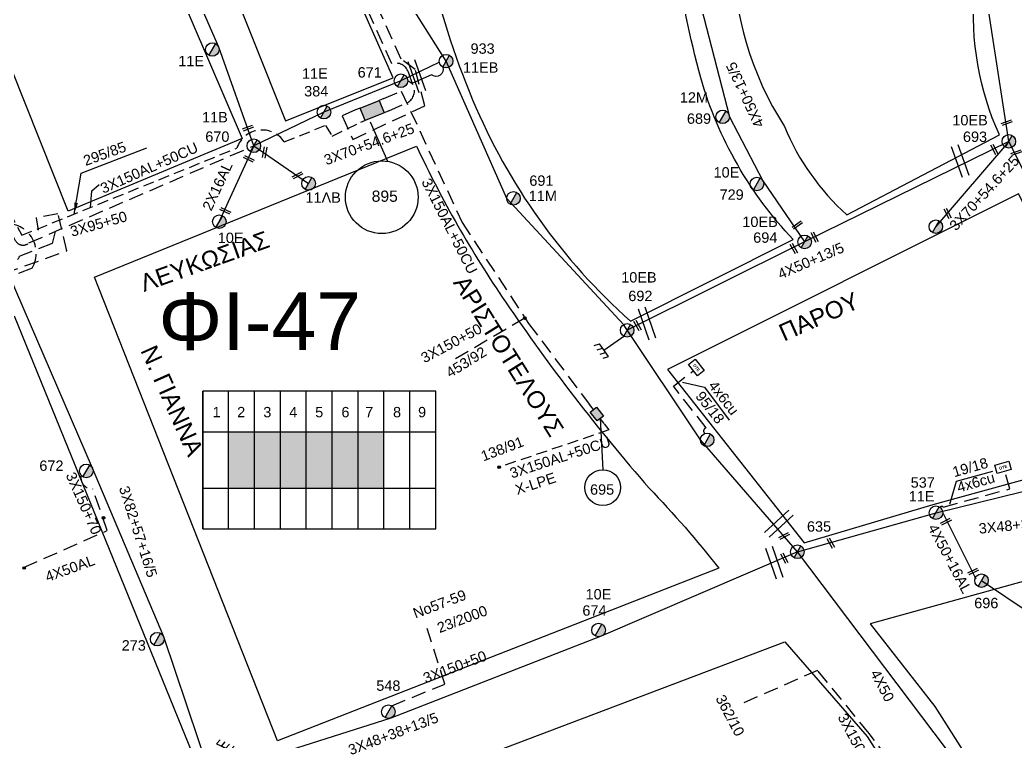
# Model space of a CAD drawing. Header units: millimetres. Extents: x 72 to 3039, y -786 to 786.
# Drawn here: x 477.8 to 650.9, y 369.4 to 494.9 of the extents above; entities that cross this region are included whole.
import ezdxf
from ezdxf.enums import TextEntityAlignment as Align

# ---------------------------------------------------------------- set-up
doc = ezdxf.new("R2010")
doc.units = ezdxf.units.MM
doc.linetypes.add('DASHED', pattern=[19.05, 12.7, -6.35])
for name, color, linetype in [('Link Box 2 Διευθύνσεων', 7, 'Continuous'), ('Link Box 4 Διευθύνσεων', 7, 'Continuous'), ('Pillar OTE', 7, 'Continuous'), ('Άγνωστα', 7, 'Continuous'), ('Ασφαλειοκιβώτια Χ.Τ 9 αναχωρήσεων', 7, 'Continuous'), ('Γείωση', 7, 'Continuous'), ('Γυμνά εναέρια ΧΤ (1Φ)   2x16AL', 7, 'Continuous'), ('Γυμνά εναέρια ΧΤ (3Φ)   4x35AL', 7, 'Continuous'), ('Γυμνά εναέρια ΧΤ (3Φ)   4x50AL', 7, 'Continuous'), ('Γυμνά εναέρια ΧΤ και ΦΟΠ (3Φ)   4x35+16AL', 7, 'Continuous'), ('Γυμνά εναέρια ΧΤ και ΦΟΠ (3Φ)   4x50+16AL', 7, 'Continuous'), ('Επιγραφές - Σχήματα', 7, 'Continuous'), ('Καλώδια ΧΤ   3x150+50AL', 7, 'DASHED'), ('Καλώδια ΧΤ   3x150+70 XLPE', 7, 'DASHED'), ('Καλώδια ΧΤ   3x150AL+50CU', 7, 'DASHED'), ('Καλώδια ΧΤ   3x95+50 AL XLPE', 7, 'DASHED'), ('Μηχανική τομή', 7, 'Continuous'), ('Στύλος ΦΜ', 7, 'Continuous'), ('Στύλος ΦΜ @ 1', 7, 'Continuous'), ('Συνδέσεις', 7, 'Continuous'), ('Συνεστραμμένα ΧΤ   3x70+54.6+25 AL', 7, 'SYN_LINE'), ('Τομή', 7, 'Continuous'), ('Υπόβαθρο ΔΕΗ', 7, 'Continuous'), ('Υπόγεια καλώδια Παροχών ΧΤ   4x50AL', 7, 'DASHED'), ('Υπόγεια καλώδια Παροχών ΧΤ   4x6', 7, 'DASHED')]:
    doc.layers.add(name, color=color, linetype=linetype)
doc.styles.get("Standard").update_dxf_attribs({"font": 'arial.ttf'})
doc.linetypes.add('SYN_LINE', pattern='A,0.5,-0.0001,["/\\/\\/\\/",Standard,S=0.1,R=0,X=0,Y=-0.05],-0.25', length=0.7501)
doc.dimstyles.new('ISO-25', dxfattribs={"dimtxt": 2.5, "dimasz": 2.5, "dimexe": 1.25, "dimexo": 0.625, "dimtad": 1, "dimtxsty": 'Standard', "dimcen": 2.5, "dimadec": 0, "dimazin": 0, "dimtfac": 1, "dimtmove": 0, "dimatfit": 3, "dimfxl": 1, "dimarcsym": 0})

# ---------------------------------------------------------------- blocks, each defined once
blk = doc.blocks.new('ΥΠΑΡΧΩΝ ΤΣΙΜΕΝΤΕΝΙΟΣ ΣΤΥΛΟΣ')
at = {"layer": 'Στύλος ΦΜ'}
blk.add_hatch(color=7, dxfattribs=at).paths.add_polyline_path([(-1.29, -2.28, 0.574793), (2.62, 0, 0.268822), (1.3, 2.27)])
at = {"layer": 'Στύλος ΦΜ', "color": 7}
blk.add_line((-1.29, -2.28), (1.3, 2.27), dxfattribs=at)
blk.add_circle((0, 0), 2.62, dxfattribs=at)
at = {"layer": 'Στύλος ΦΜ', "flags": 4}
for tag, p in [('ΑΡΙΘΜΟΣ', (-4.68, 8.05)), ('ΤΥΠΟΣ', (-4.91, 3.03))]:
    blk.add_attdef(tag, p, '', height=4, dxfattribs=at)
blk = doc.blocks.new('LINK BOX 4 ΑΝΑΧΩΡΗΣΕΩΝ')
at = {"layer": 'Link Box 4 Διευθύνσεων', "ltscale": 40}
blk.add_hatch(color=256, dxfattribs=at).paths.add_polyline_path([(-3.54, 0), (-3.54, -4.67), (3.54, -4.67), (3.54, 0)])
for p, q in [((-3.54, 0), (-5.33, 0)), ((5.33, 0), (3.54, 0)), ((-3.54, -4.67), (-5.33, -4.67)), ((5.33, -4.67), (3.54, -4.67))]:
    blk.add_line(p, q, dxfattribs=at)
blk.add_lwpolyline([(-3.54, -4.67), (-3.54, 0), (3.54, 0), (3.54, -4.67)], close=True, dxfattribs=at)
blk = doc.blocks.new('ΓΕΙΩΣΗ')
at = {"layer": 'Γείωση', "ltscale": 40}
for p, q in [((-2.34, 11.45), (-3, 9.45)), ((-0.34, 11.45), (-1, 9.45)), ((0, 9.45), (0, 0)), ((1.66, 11.45), (1, 9.45)), ((3.66, 11.45), (3, 9.45))]:
    blk.add_line(p, q, dxfattribs=at)
blk.add_lwpolyline([(-3, 9.45), (3, 9.45)], dxfattribs=at)
blk = doc.blocks.new('LINK BOX 2 ΑΝΑΧΩΡΗΣΕΩΝ')
at = {"layer": 'Link Box 2 Διευθύνσεων', "ltscale": 40}
blk.add_hatch(color=256, dxfattribs=at).paths.add_polyline_path([(-2.02, 1.29), (-2.02, -1.45), (1.89, -1.45), (1.89, 1.29)])
for p, q in [((-2.02, -0.08), (-4.26, -0.08)), ((4.12, -0.08), (1.89, -0.08))]:
    blk.add_line(p, q, dxfattribs=at)
blk.add_lwpolyline([(-2.02, -1.45), (-2.02, 1.29), (1.89, 1.29), (1.89, -1.45)], close=True, dxfattribs=at)
blk = doc.blocks.new('ΜΗΧΑΝΙΚΗ ΤΟΜΗ')
at = {"layer": 'Μηχανική τομή', "ltscale": 40}
for p, q in [((-1.89, 0.78), (1.89, 0.78)), ((1.89, 0), (-1.89, 0))]:
    blk.add_line(p, q, dxfattribs=at)
blk = doc.blocks.new('ΤΟΜΗ')
at = {"layer": 'Τομή', "ltscale": 40}
for p, q in [((-5.68, 0), (5.68, 0)), ((5.68, -2.33), (-5.68, -2.33))]:
    blk.add_line(p, q, dxfattribs=at)
blk = doc.blocks.new('ΑΣΦΑΛΕΙΟΚΙΒΩΤΙΟ ΥΠΟΣΤΑΘΜΟΥ 9A ΑΝΑΧΩΡΗΣΕΩΝ')
at = {"layer": 'Ασφαλειοκιβώτια Χ.Τ 9 αναχωρήσεων', "ltscale": 40}
for p, q in [((0, 0), (0, 23.91)), ((4.5, 0), (4.5, 23.91)), ((9, 0), (9, 23.91)), ((13.5, 0), (13.5, 23.91)), ((18, 0), (18, 23.91)), ((22.5, 0), (22.5, 23.91)), ((27, 0), (27, 23.91)), ((31.5, 0), (31.5, 23.91)), ((36, 0), (36, 23.91)), ((0, 16.87), (40.5, 16.87)), ((0, 7.04), (40.5, 7.04))]:
    blk.add_line(p, q, dxfattribs=at)
at = {"layer": 'Ασφαλειοκιβώτια Χ.Τ 9 αναχωρήσεων'}
blk.add_lwpolyline([(40.5, 0), (40.5, 23.91), (0, 23.91), (0, 0)], close=True, dxfattribs=at)
for s, p in [('1', (1.71, 19.38)), ('2', (5.99, 19.38)), ('3', (10.53, 19.38)), ('4', (15.04, 19.38)), ('5', (19.55, 19.38)), ('6', (24.11, 19.38)), ('7', (28.24, 19.38)), ('8', (33.08, 19.38)), ('9', (37.43, 19.38))]:
    blk.add_text(s, height=1.8, dxfattribs=at).set_placement(p)
at = {"layer": 'Ασφαλειοκιβώτια Χ.Τ 9 αναχωρήσεων', "ltscale": 40}
for tag, height, rotation, p in [('ΟΝΟΜΑ', 2.5, 0.6514, (19.14, 25.35)), ('ΚΕΙΜΕΝΟ 1', 1, 90, (2.42, 3.84)), ('ΚΕΙΜΕΝΟ 2', 1, 90, (6.78, 3.84)), ('ΚΕΙΜΕΝΟ 3', 1, 90, (11.38, 3.84)), ('ΚΕΙΜΕΝΟ 4', 1, 90, (15.86, 3.84)), ('ΚΕΙΜΕΝΟ 5', 1, 90, (20.28, 3.84)), ('ΚΕΙΜΕΝΟ 6', 1, 90, (24.74, 3.84)), ('ΚΕΙΜΕΝΟ 7', 1, 90, (29.28, 3.84)), ('ΚΕΙΜΕΝΟ 8', 1, 90, (33.65, 3.84)), ('ΚΕΙΜΕΝΟ 9', 1, 90, (38.21, 3.84)), ('ΣΧ', 1, 0.6514, (20.24, -0.85))]:
    blk.add_attdef(tag, text='', height=height, rotation=rotation, dxfattribs=at).set_placement(p, align=Align.MIDDLE_CENTER)
blk = doc.blocks.new('_ΣΥΝΔΕΣΗ')
at = {"layer": 'Συνδέσεις', "linetype": 'SYN_LINE', "ltscale": 40}
blk.add_hatch(color=256, dxfattribs=at).paths.add_polyline_path([(0.5, -0.01, 1), (-0.5, -0.01, 1)])
at = {"layer": 'Συνδέσεις'}
blk.add_circle((0, -0.01), 0.5, dxfattribs=at)
blk = doc.blocks.new('PILLAR ΟΤΕ')
at = {"layer": 'Pillar OTE', "ltscale": 40}
blk.add_lwpolyline([(-3.31, 2.02), (3.39, 2.02), (3.39, -1.99), (-3.31, -1.99)], close=True, dxfattribs=at)
at = {"layer": 'Pillar OTE', "insert": (-1.81, 0.71), "char_height": 1.3575, "width": 109.961, "attachment_point": 1}
blk.add_mtext('{\\fArial|b1|i0|c161|p34;OTE}', dxfattribs=at)

msp = doc.modelspace()

# ---------------------------------------------------------------- hatches: boundary and pattern name
at = {"layer": 'Ασφαλειοκιβώτια Χ.Τ 9 αναχωρήσεων'}
for color, points in [(5, [(518.53, 423.31), (514.03, 423.31), (514.03, 413.48), (518.53, 413.48)]), (30, [(523.03, 423.31), (518.53, 423.31), (518.53, 413.48), (523.03, 413.48)]), (85, [(527.53, 423.31), (523.03, 423.31), (523.03, 413.48), (527.53, 413.48)]), (173, [(527.53, 413.48), (532.03, 413.48), (532.03, 423.31), (527.53, 423.31)]), (6, [(536.53, 423.31), (532.03, 423.31), (532.03, 413.48), (536.53, 413.48)]), (2, [(536.53, 413.48), (541.03, 413.48), (541.03, 423.31), (536.53, 423.31)])]:
    msp.add_hatch(color=color, dxfattribs=at).paths.add_polyline_path(points)

# ---------------------------------------------------------------- linework, layer by layer
at = {"layer": 'Άγνωστα', "color": 30}
msp.add_lwpolyline([(663.03, 447.24), (649.64, 473.78), (645.72, 499.3), (653.2, 520.61), (670.06, 538)], dxfattribs=at)
at = {"layer": 'Άγνωστα', "color": 27}
msp.add_lwpolyline([(551.25, 486.7, -0.764422), (549.31, 485.36), (545.9, 483.84), (545.16, 484.32)], format="xyb", dxfattribs=at)
at = {"layer": 'Άγνωστα', "color": 2, "linetype": 'DASHED', "ltscale": 0.2}
msp.add_lwpolyline([(474.07, 459.31, -0.677893), (479.87, 451.74), (460.9, 444.34, -0.010699), (453.85, 441.76), (433.27, 434.6), (436.93, 424.54), (435.63, 421.25)], format="xyb", dxfattribs=at)
at = {"layer": 'Άγνωστα', "color": 85}
msp.add_lwpolyline([(510.87, 363.56), (502.75, 387.63), (490.39, 416.96), (474.66, 453.34, 0.373543), (476.3, 456.37), (474.9, 459.21), (474.14, 459.3)], format="xyb", dxfattribs=at)
at = {"layer": 'Άγνωστα', "color": 173}
msp.add_lwpolyline([(612.9, 402.44), (636.98, 409.23), (655.58, 413.76), (675.38, 419.98)], dxfattribs=at)
at = {"layer": 'Άγνωστα', "color": 85}
msp.add_lwpolyline([(612.9, 402.44), (578.8, 387.75), (542.23, 373.54), (510.87, 363.56)], dxfattribs=at)
at = {"layer": 'Γυμνά εναέρια ΧΤ (1Φ)   2x16AL', "color": 85}
msp.add_lwpolyline([(518.42, 473.02), (512.42, 459.83)], dxfattribs=at)
at = {"layer": 'Γυμνά εναέρια ΧΤ (1Φ)   2x16AL', "color": 85, "linetype": 'SYN_LINE', "ltscale": 15}
msp.add_lwpolyline([(518.42, 473.02), (527.93, 466.47)], dxfattribs=at)
at = {"layer": 'Γυμνά εναέρια ΧΤ (3Φ)   4x35AL', "color": 173, "linetype": 'SYN_LINE', "ltscale": 15}
msp.add_lwpolyline([(644.9, 397.43), (657.06, 389.27)], dxfattribs=at)
at = {"layer": 'Γυμνά εναέρια ΧΤ (3Φ)   4x50AL', "color": 133}
for points in [[(594.17, 535.07), (593.97, 505.68), (601.08, 478.05), (606.89, 466.92), (614.14, 456.31)], [(649.64, 473.78), (614.14, 456.31), (583.3, 440.95)]]:
    msp.add_lwpolyline(points, dxfattribs=at)
at = {"layer": 'Γυμνά εναέρια ΧΤ (3Φ)   4x50AL', "color": 173}
msp.add_lwpolyline([(666.2, 305.94), (657.74, 332.82), (645.39, 359.38), (612.9, 402.44)], dxfattribs=at)
at = {"layer": 'Γυμνά εναέρια ΧΤ και ΦΟΠ (3Φ)   4x35+16AL', "color": 173}
msp.add_lwpolyline([(638.15, 409.23), (643.89, 397.73)], dxfattribs=at)
at = {"layer": 'Γυμνά εναέρια ΧΤ και ΦΟΠ (3Φ)   4x50+16AL', "color": 27}
msp.add_lwpolyline([(612.89, 402.44), (596.02, 421.9), (582.65, 441.93), (562.36, 463.88), (551.84, 487.73), (537.79, 510.02), (542.56, 538.43)], dxfattribs=at)
at = {"layer": 'Γυμνά εναέρια ΧΤ και ΦΟΠ (3Φ)   4x50+16AL', "color": 30, "linetype": 'DASHED', "ltscale": 0.2}
msp.add_lwpolyline([(483.89, 458.09), (483.35, 456.03), (477.72, 453.8, -0.432946), (473.88, 452.71), (459.19, 447, -0.30095), (453.16, 444.85), (430.99, 437.31, 0.496654), (429.15, 442.56), (417, 475.59, 0.496469), (415.19, 480.92), (410.41, 492.84)], format="xyb", dxfattribs=at)
at = {"layer": 'Επιγραφές - Σχήματα', "ltscale": 20}
msp.add_lwpolyline([(538.65, 477.17), (541.62, 470.32)], dxfattribs=at)
at = {"layer": 'Επιγραφές - Σχήματα'}
msp.add_lwpolyline([(578.62, 425.59), (579.06, 416.71)], dxfattribs=at)
at = {"layer": 'Επιγραφές - Σχήματα', "ltscale": 20}
msp.add_circle((540.66, 464.07), 6.32, dxfattribs=at)
at = {"layer": 'Επιγραφές - Σχήματα'}
msp.add_circle((579.06, 413.6), 3.11, dxfattribs=at)
at = {"layer": 'Καλώδια ΧΤ   3x150+50AL', "color": 27, "ltscale": 0.2}
msp.add_lwpolyline([(541.87, 479.08), (545.16, 480.54, 0.405553), (546.05, 483.64), (545.27, 485.83, 0.401528), (542.38, 487.28), (512.05, 555.28), (531.59, 564.24)], format="xyb", dxfattribs=at)
at = {"layer": 'Καλώδια ΧΤ   3x150+50AL', "color": 5, "ltscale": 0.2}
for points in [[(536.06, 479.24), (533.76, 478.24), (535.62, 474.13), (548.15, 479.96), (546.48, 486.26), (544, 488.08), (514.15, 554.24), (532.28, 562.78)], [(565.53, 443.06), (552.86, 435.62)]]:
    msp.add_lwpolyline(points, dxfattribs=at)
at = {"layer": 'Καλώδια ΧΤ   3x150+50AL', "color": 6, "ltscale": 0.2}
msp.add_lwpolyline([(429.98, 437.51), (432.9, 436.28), (453.12, 443.17, 0.295022), (460.67, 445.71), (485.92, 454.75), (484.37, 461.21), (480.56, 460.51), (480.92, 458.32)], format="xyb", dxfattribs=at)
at = {"layer": 'Καλώδια ΧΤ   3x150+50AL', "color": 85, "ltscale": 0.2}
msp.add_lwpolyline([(542.39, 375.66), (551.62, 379.44), (548.38, 389.61)], dxfattribs=at)
at = {"layer": 'Καλώδια ΧΤ   3x150+50AL', "color": 1, "ltscale": 0.2}
msp.add_lwpolyline([(637.04, 352.74), (637.68, 353.13), (637.88, 353.52), (637.73, 354.16), (636.84, 354.67), (635.39, 354.77), (630.81, 363.52), (625.37, 370.86), (616.39, 381.81), (602.55, 375.74)], dxfattribs=at)
at = {"layer": 'Καλώδια ΧΤ   3x150AL+50CU', "color": 5, "ltscale": 0.2}
msp.add_lwpolyline([(540.99, 481.24), (544.05, 482.52), (554.63, 459.66), (566.18, 442.14), (576.75, 428.03)], dxfattribs=at)
at = {"layer": 'Καλώδια ΧΤ   3x150AL+50CU', "color": 6, "ltscale": 0.15}
msp.add_lwpolyline([(473.15, 461.42), (474.3, 462.29, -0.620742), (476.02, 461.43), (478.09, 457.45), (515.47, 472.62, -0.622523), (523.71, 473.69), (530.85, 476.56), (532.05, 474.7), (536.93, 477.08)], format="xyb", dxfattribs=at)
at = {"layer": 'Καλώδια ΧΤ   3x150AL+50CU', "color": 5, "ltscale": 0.15}
msp.add_lwpolyline([(579.3, 424.71), (580.14, 423.62), (561.06, 417.15)], dxfattribs=at)
at = {"layer": 'Καλώδια ΧΤ   3x95+50 AL XLPE', "color": 30, "ltscale": 0.2}
msp.add_lwpolyline([(473.35, 460.98), (474.56, 461.38), (476.95, 456.58, 0.499618), (479.34, 456.15), (518.42, 473.02)], format="xyb", dxfattribs=at)
at = {"layer": 'Συνεστραμμένα ΧΤ   3x70+54.6+25 AL', "color": 85, "ltscale": 15}
msp.add_lwpolyline([(550.67, 487.55), (543.99, 484.31), (530.6, 478.87), (518.42, 473.02), (512.31, 490.15), (499.4, 519.72), (493.78, 547.56)], dxfattribs=at)
at = {"layer": 'Συνεστραμμένα ΧΤ   3x70+54.6+25 AL', "color": 30, "ltscale": 20}
msp.add_lwpolyline([(649.64, 473.78), (636.95, 458.96)], dxfattribs=at)
at = {"layer": 'Υπόβαθρο ΔΕΗ'}
for points in [[(621.47, 461), (647.99, 474.91, -0.12574), (643.63, 499.91, -0.125283), (650.63, 522.04, -0.105342), (668.03, 539.23), (648.81, 583.49, 0.094312), (629.58, 572.4, 0.064025), (608.88, 550.54, 0.040658), (600.71, 533.22, 0.058333), (601.59, 506.8, 0.139965), (610.63, 476.36, 0.109852), (621.47, 461, 59.67813)], [(583.86, 442.53), (612.16, 456.7, -0.119204), (596.09, 484.8, -0.066734), (590.35, 528.02), (545.28, 530.24, 0.086219), (556.43, 481.02, 0.111931), (583.86, 442.53, 2.565691)], [(599.24, 399.57), (522.52, 369.55), (490.72, 450.18), (546.69, 472.96, 0.040043), (562.14, 445.91, 0.030385), (587.12, 413.51, -0.025389), (599.24, 399.57, 2.471478)]]:
    msp.add_lwpolyline(points, format="xyb", dxfattribs=at)
for points in [[(523.94, 477.38), (542.61, 484.84), (506.07, 567.44), (490.08, 562.21), (523.94, 477.38)], [(483.92, 549.84), (516.41, 474.27), (486.16, 461.63), (456.44, 536.24), (483.92, 549.84)], [(614.07, 403.98), (636.51, 410.67), (673.8, 420.92), (651.29, 464.66), (590.31, 434.15), (614.07, 403.98)], [(447, 430.53), (476.79, 443.48), (509.12, 363.89), (479.36, 350.62), (447, 430.53)], [(706.2, 329.64), (697.02, 355.97), (680.6, 405.18), (625.55, 389.9), (636.75, 375.55), (648.69, 356.75), (654.94, 344.99), (661.07, 331.55), (663.91, 323.34), (665.42, 317.03), (706.2, 329.64)], [(634.96, 354.68), (542.99, 320.81), (529.01, 355.84), (610.72, 386.76), (625.02, 370.34), (634.96, 354.68)]]:
    msp.add_lwpolyline(points, dxfattribs=at)
at = {"layer": 'Υπόγεια καλώδια Παροχών ΧΤ   4x50AL', "color": 85, "ltscale": 0.2}
msp.add_lwpolyline([(478.41, 399.7), (492.92, 406.13), (490.43, 413.4, -0.504059), (488.41, 415.73, 23.717866)], format="xyb", dxfattribs=at)
at = {"layer": 'Υπόγεια καλώδια Παροχών ΧΤ   4x6', "color": 27, "linetype": 'DASHED', "ltscale": 0.2}
msp.add_lwpolyline([(596.79, 423, -0.629299), (597.03, 423.99), (591.35, 431.21), (594.8, 433.92)], format="xyb", dxfattribs=at)
at = {"layer": 'Υπόγεια καλώδια Παροχών ΧΤ   4x6', "color": 173, "linetype": 'DASHED', "ltscale": 0.2}
msp.add_lwpolyline([(637.71, 410.15, -0.591839), (638.24, 410.2), (649.81, 413.38), (648.96, 416.47)], format="xyb", dxfattribs=at)

# ---------------------------------------------------------------- block references
at = {"layer": 'Link Box 2 Διευθύνσεων', "xscale": 0.5000000000000019, "yscale": 0.5000000000000019, "zscale": 0.5000000000000019, "rotation": 307.5609251457103}
msp.add_blockref('LINK BOX 2 ΑΝΑΧΩΡΗΣΕΩΝ', (578.08, 426.37), dxfattribs=at)
at = {"layer": 'Link Box 4 Διευθύνσεων', "xscale": 0.5000000000000039, "yscale": 0.5000000000000039, "zscale": 0.5000000000000039, "rotation": 22.04367982051938}
msp.add_blockref('LINK BOX 4 ΑΝΑΧΩΡΗΣΕΩΝ', (538.53, 480.24), dxfattribs=at)
at = {"layer": 'Pillar OTE'}
for p, xscale, yscale, zscale, rotation in [((595.31, 434.47), 0.375, 0.375, 0.375, 308.0000000000001), ((648.6, 417.09), 0.3749999999999999, 0.3749999999999999, 0.3749999999999999, 16.2723629651569)]:
    msp.add_blockref('PILLAR ΟΤΕ', p, dxfattribs=dict(at, xscale=xscale, yscale=yscale, zscale=zscale, rotation=rotation))
at = {"layer": 'Ασφαλειοκιβώτια Χ.Τ 9 αναχωρήσεων'}
msp.add_blockref('ΑΣΦΑΛΕΙΟΚΙΒΩΤΙΟ ΥΠΟΣΤΑΘΜΟΥ 9A ΑΝΑΧΩΡΗΣΕΩΝ', (509.53, 406.44), dxfattribs=at)
at = {"layer": 'Γείωση'}
for p, xscale, yscale, zscale, rotation in [((582.72, 439.93), 0.4499999999997831, 0.4499999999997831, 0.4499999999997831, 125.4668972440571), ((511.46, 364.59), 0.4499999999998211, 0.4499999999998211, 0.4499999999998211, 336.6040800285017)]:
    msp.add_blockref('ΓΕΙΩΣΗ', p, dxfattribs=dict(at, xscale=xscale, yscale=yscale, zscale=zscale, rotation=rotation))
at = {"layer": 'Μηχανική τομή'}
for p, xscale, yscale, zscale, rotation in [((517.45, 475.91), 0.4999999999999142, 0.4999999999999142, 0.4999999999999142, 20.14018100479642), ((649.35, 476.86), 0.4999999999998133, 0.4999999999998133, 0.4999999999998133, 20.36633343198385), ((520.1, 471.89), 0.5000000000000364, 0.5000000000000364, 0.5000000000000364, 259.9666276374906), ((646.95, 472.29), 0.4999999999998876, 0.4999999999998876, 0.4999999999998876, 298.0362376436686), ((517.46, 470.59), 0.4999999999999333, 0.4999999999999333, 0.4999999999999333, 334.1532476163976), ((651.01, 471.63), 0.4999999999998231, 0.4999999999998231, 0.4999999999998231, 20.3663334319869), ((526.1, 467.71), 0.4999999999999175, 0.4999999999999175, 0.4999999999999175, 26.90664696949336), ((513.37, 461.55), 0.4999999999999333, 0.4999999999999333, 0.4999999999999333, 334.1532476163976), ((638.85, 461.16), 0.4999999999998876, 0.4999999999998876, 0.4999999999998876, 298.0362376436686), ((612.99, 459.09), 0.499999999999842, 0.499999999999842, 0.499999999999842, 35.7842074355569), ((615.72, 457.04), 0.4999999999998876, 0.4999999999998876, 0.4999999999998876, 298.0362376436686), ((612.09, 455.05), 0.4999999999998876, 0.4999999999998876, 0.4999999999998876, 298.0362376436686), ((584.92, 441.66), 0.4999999999998876, 0.4999999999998876, 0.4999999999998876, 298.0362376436686), ((638.8, 407.51), 0.4999999999999175, 0.4999999999999175, 0.4999999999999175, 26.90664696949336), ((610.66, 405.02), 0.4999999999999175, 0.4999999999999175, 0.4999999999999175, 26.90664696949336), ((618.53, 403.87), 0.4999999999998876, 0.4999999999998876, 0.4999999999998876, 298.0362376436686), ((610.45, 401.22), 0.4999999999998876, 0.4999999999998876, 0.4999999999998876, 298.0362376436686), ((643.54, 398.84), 0.4999999999999175, 0.4999999999999175, 0.4999999999999175, 26.90664696949336)]:
    msp.add_blockref('ΜΗΧΑΝΙΚΗ ΤΟΜΗ', p, dxfattribs=dict(at, xscale=xscale, yscale=yscale, zscale=zscale, rotation=rotation))
at = {"layer": 'Στύλος ΦΜ @ 1', "ltscale": 40}
ref = msp.add_blockref('ΥΠΑΡΧΩΝ ΤΣΙΜΕΝΤΕΝΙΟΣ ΣΤΥΛΟΣ', (511.2, 489.76), dxfattribs=dict(at, xscale=0.4499999999998181, yscale=0.4499999999998181, zscale=0.4499999999998181))
ref.add_attrib('ΤΥΠΟΣ', '11Ε', (505.29, 486.85), dxfattribs={"layer": 'Στύλος ΦΜ', "height": 1.8, "flags": 4})
ref = msp.add_blockref('ΥΠΑΡΧΩΝ ΤΣΙΜΕΝΤΕΝΙΟΣ ΣΤΥΛΟΣ', (551.83, 487.73), dxfattribs=dict(at, xscale=0.4499999999998181, yscale=0.4499999999998181, zscale=0.4499999999998181))
ref.add_attrib('ΤΥΠΟΣ', '11ΕΒ', (554.76, 485.72), dxfattribs={"layer": 'Στύλος ΦΜ', "height": 1.8, "flags": 4})
ref.add_attrib('ΑΡΙΘΜΟΣ', '933', (556.08, 489.01), dxfattribs={"layer": 'Στύλος ΦΜ', "height": 1.8, "flags": 4})
ref = msp.add_blockref('ΥΠΑΡΧΩΝ ΤΣΙΜΕΝΤΕΝΙΟΣ ΣΤΥΛΟΣ', (543.98, 484.32), dxfattribs=dict(at, xscale=0.4499999999998181, yscale=0.4499999999998181, zscale=0.4499999999998181))
ref.add_attrib('ΑΡΙΘΜΟΣ', '671', (536.46, 484.88), dxfattribs={"layer": 'Στύλος ΦΜ', "height": 1.8, "flags": 4})
ref = msp.add_blockref('ΥΠΑΡΧΩΝ ΤΣΙΜΕΝΤΕΝΙΟΣ ΣΤΥΛΟΣ', (530.6, 478.87), dxfattribs=dict(at, xscale=0.4499999999998181, yscale=0.4499999999998181, zscale=0.4499999999998181))
ref.add_attrib('ΤΥΠΟΣ', '11Ε', (526.79, 484.69), dxfattribs={"layer": 'Στύλος ΦΜ', "height": 1.8, "flags": 4})
ref.add_attrib('ΑΡΙΘΜΟΣ', '384', (527.16, 481.6), dxfattribs={"layer": 'Στύλος ΦΜ', "height": 1.8, "flags": 4})
ref = msp.add_blockref('ΥΠΑΡΧΩΝ ΤΣΙΜΕΝΤΕΝΙΟΣ ΣΤΥΛΟΣ', (599.9, 478.05), dxfattribs=dict(at, xscale=0.4499999999998181, yscale=0.4499999999998181, zscale=0.4499999999998181))
ref.add_attrib('ΤΥΠΟΣ', '12Μ', (592.46, 480.52), dxfattribs={"layer": 'Στύλος ΦΜ', "height": 1.8, "flags": 4})
ref.add_attrib('ΑΡΙΘΜΟΣ', '689', (593.69, 476.84), dxfattribs={"layer": 'Στύλος ΦΜ', "height": 1.8, "flags": 4})
ref = msp.add_blockref('ΥΠΑΡΧΩΝ ΤΣΙΜΕΝΤΕΝΙΟΣ ΣΤΥΛΟΣ', (518.42, 473.02), dxfattribs=dict(at, xscale=0.4499999999998181, yscale=0.4499999999998181, zscale=0.4499999999998181))
ref.add_attrib('ΤΥΠΟΣ', '11Β', (509.42, 477.09), dxfattribs={"layer": 'Στύλος ΦΜ', "height": 1.8, "flags": 4})
ref.add_attrib('ΑΡΙΘΜΟΣ', '670', (509.98, 473.71), dxfattribs={"layer": 'Στύλος ΦΜ', "height": 1.8, "flags": 4})
ref = msp.add_blockref('ΥΠΑΡΧΩΝ ΤΣΙΜΕΝΤΕΝΙΟΣ ΣΤΥΛΟΣ', (649.64, 473.78), dxfattribs=dict(at, xscale=0.4499999999998181, yscale=0.4499999999998181, zscale=0.4499999999998181))
ref.add_attrib('ΤΥΠΟΣ', '10ΕΒ', (639.82, 476.57), dxfattribs={"layer": 'Στύλος ΦΜ', "height": 1.8, "flags": 4})
ref.add_attrib('ΑΡΙΘΜΟΣ', '693', (641.66, 473.69), dxfattribs={"layer": 'Στύλος ΦΜ', "height": 1.8, "flags": 4})
ref = msp.add_blockref('ΥΠΑΡΧΩΝ ΤΣΙΜΕΝΤΕΝΙΟΣ ΣΤΥΛΟΣ', (605.85, 466.37), dxfattribs=dict(at, xscale=0.4499999999998181, yscale=0.4499999999998181, zscale=0.4499999999998181))
ref.add_attrib('ΤΥΠΟΣ', '10Ε', (598.32, 467.5), dxfattribs={"layer": 'Στύλος ΦΜ', "height": 1.8, "flags": 4})
ref.add_attrib('ΑΡΙΘΜΟΣ', '729', (599.36, 463.63), dxfattribs={"layer": 'Στύλος ΦΜ', "height": 1.8, "flags": 4})
ref = msp.add_blockref('ΥΠΑΡΧΩΝ ΤΣΙΜΕΝΤΕΝΙΟΣ ΣΤΥΛΟΣ', (527.93, 466.47), dxfattribs=dict(at, xscale=0.4499999999998181, yscale=0.4499999999998181, zscale=0.4499999999998181))
ref.add_attrib('ΤΥΠΟΣ', '11ΛΒ', (527.39, 463.12), dxfattribs={"layer": 'Στύλος ΦΜ', "height": 1.8, "flags": 4})
ref = msp.add_blockref('ΥΠΑΡΧΩΝ ΤΣΙΜΕΝΤΕΝΙΟΣ ΣΤΥΛΟΣ', (563.54, 463.88), dxfattribs=dict(at, xscale=0.4499999999998181, yscale=0.4499999999998181, zscale=0.4499999999998181))
ref.add_attrib('ΤΥΠΟΣ', '11Μ', (566.2, 463.4), dxfattribs={"layer": 'Στύλος ΦΜ', "height": 1.8, "flags": 4})
ref.add_attrib('ΑΡΙΘΜΟΣ', '691', (566.3, 466.06), dxfattribs={"layer": 'Στύλος ΦΜ', "height": 1.8, "flags": 4})
ref = msp.add_blockref('ΥΠΑΡΧΩΝ ΤΣΙΜΕΝΤΕΝΙΟΣ ΣΤΥΛΟΣ', (512.42, 459.83), dxfattribs=dict(at, xscale=0.4499999999998181, yscale=0.4499999999998181, zscale=0.4499999999998181))
ref.add_attrib('ΤΥΠΟΣ', '10Ε', (512.15, 456.12), dxfattribs={"layer": 'Στύλος ΦΜ', "height": 1.8, "flags": 4})
ref = msp.add_blockref('ΥΠΑΡΧΩΝ ΤΣΙΜΕΝΤΕΝΙΟΣ ΣΤΥΛΟΣ', (614.14, 456.31), dxfattribs=dict(at, xscale=0.4499999999998181, yscale=0.4499999999998181, zscale=0.4499999999998181))
ref.add_attrib('ΤΥΠΟΣ', '10ΕΒ', (603.32, 458.9), dxfattribs={"layer": 'Στύλος ΦΜ', "height": 1.8, "flags": 4})
ref.add_attrib('ΑΡΙΘΜΟΣ', '694', (605.21, 456.16), dxfattribs={"layer": 'Στύλος ΦΜ', "height": 1.8, "flags": 4})
at = {"layer": 'Στύλος ΦΜ @ 1', "ltscale": 40, "xscale": 0.4499999999998181, "yscale": 0.4499999999998181, "zscale": 0.4499999999998181}
for p in [(636.95, 458.96), (597.2, 421.9)]:
    msp.add_blockref('ΥΠΑΡΧΩΝ ΤΣΙΜΕΝΤΕΝΙΟΣ ΣΤΥΛΟΣ', p, dxfattribs=at)
at = {"layer": 'Στύλος ΦΜ @ 1', "ltscale": 40}
ref = msp.add_blockref('ΥΠΑΡΧΩΝ ΤΣΙΜΕΝΤΕΝΙΟΣ ΣΤΥΛΟΣ', (583.3, 440.95), dxfattribs=dict(at, xscale=0.4499999999998181, yscale=0.4499999999998181, zscale=0.4499999999998181))
ref.add_attrib('ΤΥΠΟΣ', '10ΕΒ', (582.27, 449.25), dxfattribs={"layer": 'Στύλος ΦΜ', "height": 1.8, "flags": 4})
ref.add_attrib('ΑΡΙΘΜΟΣ', '692', (583.5, 446.02), dxfattribs={"layer": 'Στύλος ΦΜ', "height": 1.8, "flags": 4})
ref = msp.add_blockref('ΥΠΑΡΧΩΝ ΤΣΙΜΕΝΤΕΝΙΟΣ ΣΤΥΛΟΣ', (489.3, 416.5), dxfattribs=dict(at, xscale=0.4499999999998181, yscale=0.4499999999998181, zscale=0.4499999999998181))
ref.add_attrib('ΑΡΙΘΜΟΣ', '672', (481.14, 416.51), dxfattribs={"layer": 'Στύλος ΦΜ', "height": 1.8, "flags": 4})
ref = msp.add_blockref('ΥΠΑΡΧΩΝ ΤΣΙΜΕΝΤΕΝΙΟΣ ΣΤΥΛΟΣ', (636.97, 409.23), dxfattribs=dict(at, xscale=0.4499999999998181, yscale=0.4499999999998181, zscale=0.4499999999998181))
ref.add_attrib('ΤΥΠΟΣ', '11Ε', (632.24, 411.19), dxfattribs={"layer": 'Στύλος ΦΜ', "height": 1.8, "flags": 4})
ref.add_attrib('ΑΡΙΘΜΟΣ', '537', (632.58, 413.58), dxfattribs={"layer": 'Στύλος ΦΜ', "height": 1.8, "flags": 4})
ref = msp.add_blockref('ΥΠΑΡΧΩΝ ΤΣΙΜΕΝΤΕΝΙΟΣ ΣΤΥΛΟΣ', (612.89, 402.44), dxfattribs=dict(at, xscale=0.4499999999998181, yscale=0.4499999999998181, zscale=0.4499999999998181))
ref.add_attrib('ΑΡΙΘΜΟΣ', '635', (614.55, 405.94), dxfattribs={"layer": 'Στύλος ΦΜ', "height": 1.8, "flags": 4})
ref = msp.add_blockref('ΥΠΑΡΧΩΝ ΤΣΙΜΕΝΤΕΝΙΟΣ ΣΤΥΛΟΣ', (644.89, 397.43), dxfattribs=dict(at, xscale=0.4499999999998181, yscale=0.4499999999998181, zscale=0.4499999999998181))
ref.add_attrib('ΑΡΙΘΜΟΣ', '696', (643.62, 392.63), dxfattribs={"layer": 'Στύλος ΦΜ', "height": 1.8, "flags": 4})
ref = msp.add_blockref('ΥΠΑΡΧΩΝ ΤΣΙΜΕΝΤΕΝΙΟΣ ΣΤΥΛΟΣ', (578.33, 388.83), dxfattribs=dict(at, xscale=0.4499999999998181, yscale=0.4499999999998181, zscale=0.4499999999998181))
ref.add_attrib('ΤΥΠΟΣ', '10Ε', (576.07, 394.16), dxfattribs={"layer": 'Στύλος ΦΜ', "height": 1.8, "flags": 4})
ref.add_attrib('ΑΡΙΘΜΟΣ', '674', (575.52, 391.33), dxfattribs={"layer": 'Στύλος ΦΜ', "height": 1.8, "flags": 4})
ref = msp.add_blockref('ΥΠΑΡΧΩΝ ΤΣΙΜΕΝΤΕΝΙΟΣ ΣΤΥΛΟΣ', (501.63, 387.25), dxfattribs=dict(at, xscale=0.4499999999998181, yscale=0.4499999999998181, zscale=0.4499999999998181))
ref.add_attrib('ΑΡΙΘΜΟΣ', '273', (495.45, 385.27), dxfattribs={"layer": 'Στύλος ΦΜ', "height": 1.8, "flags": 4})
ref = msp.add_blockref('ΥΠΑΡΧΩΝ ΤΣΙΜΕΝΤΕΝΙΟΣ ΣΤΥΛΟΣ', (541.8, 374.64), dxfattribs=dict(at, xscale=0.4499999999998181, yscale=0.4499999999998181, zscale=0.4499999999998181))
ref.add_attrib('ΑΡΙΘΜΟΣ', '548', (539.7, 378.27), dxfattribs={"layer": 'Στύλος ΦΜ', "height": 1.8, "flags": 4})
at = {"layer": 'Συνδέσεις', "xscale": 0.4499999999998181, "yscale": 0.4499999999998181, "zscale": 0.4499999999998181}
for p in [(565.53, 443.07), (561.06, 417.15), (492.28, 408.34), (478.49, 399.62)]:
    msp.add_blockref('_ΣΥΝΔΕΣΗ', p, dxfattribs=at)
at = {"layer": 'Τομή'}
for p, xscale, yscale, zscale, rotation in [((547.31, 485.31), 0.5000000000000029, 0.5000000000000029, 0.5000000000000029, 289.38730503215), ((641.74, 470.57), 0.5000000000000029, 0.5000000000000029, 0.5000000000000029, 289.38730503215), ((587.3, 442.32), 0.5000000000000029, 0.5000000000000029, 0.5000000000000029, 289.38730503215), ((610.06, 406.87), 0.4999999999999877, 0.4999999999999877, 0.4999999999999877, 222.4169072970099), ((609.44, 400.73), 0.5000000000000029, 0.5000000000000029, 0.5000000000000029, 289.38730503215)]:
    msp.add_blockref('ΤΟΜΗ', p, dxfattribs=dict(at, xscale=xscale, yscale=yscale, zscale=zscale, rotation=rotation))

# ---------------------------------------------------------------- texts
at = {"layer": 'Άγνωστα', "char_height": 1.8, "width": 36.4294, "attachment_point": 1}
for s, insert, rotation in [('3X82+57+16/5', (496.66, 414.08), 287.7353), ('3X48+38+13/5', (644.32, 407.36), 5.633), ('3X48+38+13/5', (534.61, 368.74), 20.7512)]:
    msp.add_mtext(s, dxfattribs=dict(at, insert=insert, rotation=rotation))
at = {"layer": 'Γυμνά εναέρια ΧΤ (1Φ)   2x16AL', "insert": (509.39, 462.32), "char_height": 1.8, "width": 36.4294, "attachment_point": 1, "rotation": 65.1709}
msp.add_mtext('2X16AL', dxfattribs=at)
at = {"layer": 'Γυμνά εναέρια ΧΤ (3Φ)   4x50AL', "char_height": 1.8, "width": 36.4294, "attachment_point": 1}
for s, insert, rotation in [('4X50+13/5', (605.55, 475.92), 114.8823), ('4X50+13/5', (609.25, 451.43), 23.4348), ('4X50', (627.08, 382.19), 297.7984)]:
    msp.add_mtext(s, dxfattribs=dict(at, insert=insert, rotation=rotation))
at = {"layer": 'Γυμνά εναέρια ΧΤ και ΦΟΠ (3Φ)   4x35+16AL', "insert": (637.11, 407.5), "char_height": 1.8, "width": 36.4294, "attachment_point": 1, "rotation": 297.7984}
msp.add_mtext('4X50+16AL', dxfattribs=at)
at = {"layer": 'Επιγραφές - Σχήματα', "attachment_point": 1}
for s, insert, char_height, width, rotation in [('295/85', (488.57, 471.18), 1.8, 36.4294, 19.9719), ('ΛΕΥΚΩΣΙΑΣ', (498.32, 450.42), 3, 51.0779, 19.6427), ('APIΣTOTEΛΟΥΣ', (555.5, 450.83), 3, 36.4294, 302.1014), ('ΠAPOY', (609.32, 441.7), 3, 36.4294, 24.1361), ('N. ΓIANNA', (501.41, 438.67), 3, 36.4294, 294.0625), ('453/92', (551.58, 434.14), 1.8, 16.2172, 32.0533), ('138/91', (557.67, 419.82), 1.8, 36.4294, 20.7512), ('No57-59', (545.87, 392.5), 1.8, 36.4294, 20.7512), ('23/2000', (550.06, 389.97), 1.8, 36.4294, 20.7512), ('362/10', (600.2, 377.81), 1.8, 36.4294, 297.7984)]:
    msp.add_mtext(s, dxfattribs=dict(at, insert=insert, char_height=char_height, width=width, rotation=rotation))
for s, insert, char_height, width in [('895', (538.9, 465.23), 1.949, 16.2172), ('ΦΙ-47', (501.81, 447.54), 10, 8.9261), ('695', (576.85, 414.16), 1.8, 36.4294)]:
    msp.add_mtext(s, dxfattribs=dict(at, insert=insert, char_height=char_height, width=width))
at = {"layer": 'Καλώδια ΧΤ   3x150+50AL', "char_height": 1.8, "width": 36.4294, "attachment_point": 1}
for insert, rotation in [((547.22, 436.77), 28.1998), ((547.62, 381.23), 20.7512), ((621.42, 374.57), 297.7984)]:
    msp.add_mtext('3X150+50', dxfattribs=dict(at, insert=insert, rotation=rotation))
at = {"layer": 'Καλώδια ΧΤ   3x150+70 XLPE', "insert": (487.33, 416.5), "char_height": 1.8, "width": 36.4294, "attachment_point": 1, "rotation": 293.9524}
msp.add_mtext('3X150+70', dxfattribs=at)
at = {"layer": 'Καλώδια ΧΤ   3x150AL+50CU', "char_height": 1.8, "width": 36.4294, "attachment_point": 1}
for s, insert, rotation in [('3X150AL+50CU', (491.52, 466.31), 23.9025), ('3X150AL+50CU', (549.1, 467.6), 296.9512), ('3X150AL+50CU\\PX-LPE', (562.7, 416.88), 18.0667)]:
    msp.add_mtext(s, dxfattribs=dict(at, insert=insert, rotation=rotation))
at = {"layer": 'Καλώδια ΧΤ   3x95+50 AL XLPE', "insert": (486.32, 458.92), "char_height": 1.8, "width": 36.4294, "attachment_point": 1, "rotation": 15.9002}
msp.add_mtext('3X95+50', dxfattribs=at)
at = {"layer": 'Συνεστραμμένα ΧΤ   3x70+54.6+25 AL', "char_height": 1.8, "width": 36.4294, "attachment_point": 1}
for insert, rotation in [((530.39, 471.3), 20.2378), ((639.13, 459.33), 47.4929)]:
    msp.add_mtext('3X70+54.6+25', dxfattribs=dict(at, insert=insert, rotation=rotation))
at = {"layer": 'Υπόγεια καλώδια Παροχών ΧΤ   4x50AL', "color": 7, "ltscale": 0.2, "char_height": 1.8, "attachment_point": 1}
for s, insert, rotation in [('4x6cu', (598.73, 432.4), 308), ('95/18', (596.48, 430.56), 308), ('19/18', (639.65, 417.12), 16), ('4x6cu', (640.43, 414.45), 16)]:
    msp.add_mtext_dynamic_manual_height_columns(s, width=1.8, gutter_width=12.5, heights=[0.118], dxfattribs=dict(at, insert=insert, rotation=rotation))
at = {"layer": 'Υπόγεια καλώδια Παροχών ΧΤ   4x50AL', "insert": (481.94, 398.86), "char_height": 1.8, "width": 36.4294, "attachment_point": 1, "rotation": 20.0199}
msp.add_mtext('4X50AL', dxfattribs=at)

# ---------------------------------------------------------------- leaders
at = {"layer": 'Επιγραφές - Σχήματα'}
for points, override in [([(487.18, 461.14), (488.43, 468.25), (499.83, 472.68)], {"dimasz": 2, "dimgap": 0.625, "dimtad": 0}), ([(490.04, 462.3), (490.27, 465.21), (491.52, 466.31)], {"dimasz": 0.5, "dimgap": 0.625, "dimtad": 0}), ([(592.93, 431.93), (596.77, 431.05), (601.05, 425.3)], {"dimasz": 0.5, "dimgap": 0.625, "dimtad": 0}), ([(639.41, 410.72), (640.54, 414.7), (646.85, 416.44)], {"dimasz": 0.5, "dimgap": 0.625, "dimtad": 0})]:
    msp.add_leader(points, dimstyle='ISO-25', override=override, dxfattribs=at)

doc.saveas('drawing.dxf')
